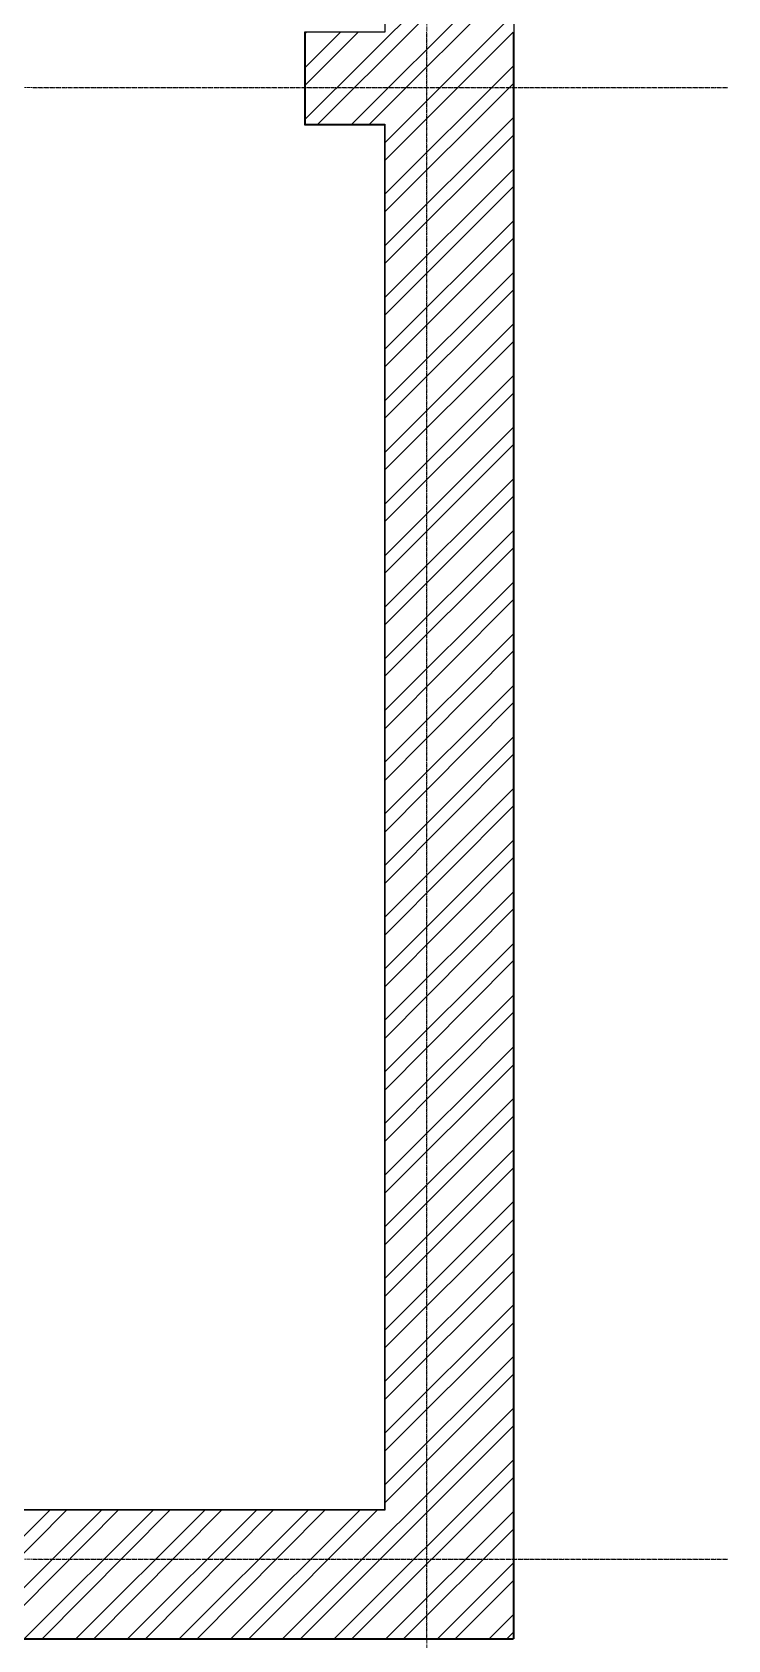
# Model space of a CAD drawing. Header units: millimetres. Extents: x -10178924 to 11692288, y -947381 to 58396.
# Drawn here: x 781645 to 784667, y -829091 to -822099 of the extents above; entities that cross this region are included whole.
import ezdxf

# ---------------------------------------------------------------- set-up
doc = ezdxf.new("R2010")
doc.units = ezdxf.units.MM
doc.linetypes.add('осевая', pattern=[50.8, 31.75, -6.35, 6.35, -6.35])
doc.layers.add('PDF _Размеры осевые', color=7, linetype='Continuous', true_color=0x5d6970)
doc.layers.add('PDF _штриховка', color=7, linetype='Continuous', true_color=0x95834a)
for name, color, linetype in [('PDF _Стены внутр.1', 7, 'Continuous'), ('PDF _Стены.1', 7, 'Continuous'), ('Стены внутр.1', 7, 'Continuous')]:
    doc.layers.add(name, color=color, linetype=linetype)
for name, color, linetype, lineweight in [('Размеры осевые', 153, 'Continuous', 9), ('Стены.1', 7, 'Continuous', 25), ('ШТРИХОВКА', 252, 'Continuous', 15)]:
    doc.layers.add(name, color=color, linetype=linetype, lineweight=lineweight)

# ---------------------------------------------------------------- blocks, each defined once
blk = doc.blocks.new('A$C5282721b')
at = {"layer": 'ШТРИХОВКА', "ltscale": 100, "true_color": 0x000000, "transparency": 33554687}
h = blk.add_hatch(dxfattribs=at)
h.set_pattern_fill('ANSI31', color=18, scale=50)
h.set_pattern_definition([(45, (-79853.19, 25128.16), (-112.2532, 112.2532), [])])
h.paths.add_polyline_path([(5440.998, -31868.119), (-7386.275, -31868.119), (-7386.275, -48296.478), (61378.75, -48296.478), (61378.75, -31842.839), (41035.118, -31842.839), (41035.118, -31656.036), (40796.248, -31656.036), (40796.248, -31842.839), (40629.962, -31842.839), (40629.962, -31942.839), (40605.14, -34348.621), (40629.93, -32405.355), (39128.581, -32429.908), (40629.962, -32402.839), (40629.675, -32155.326), (39132.149, -32179.816), (39135.64, -31968.17), (38886.085, -31968.17), (38879.867, -32433.975), (40623.548, -32405.459), (40553.111, -38427.181), (40243.01, -38425.516), (40241.748, -38827.97), (43340.219, -38835.027), (43340.219, -38442.147), (40953.116, -38429.329), (41029.994, -32402.839), (54378.974, -32402.839), (54378.974, -35923.465), (54778.974, -35923.465), (54778.974, -32402.839), (60818.75, -32402.839), (60818.75, -41309.464), (60472.291, -41309.464), (60472.291, -41709.464), (60818.75, -41709.464), (60818.75, -47736.478), (44025.201, -47736.478), (44013.125, -46167.929), (43613.137, -46171.008), (43625.189, -47736.478), (27189.462, -47736.478), (27189.462, -44565.139), (26789.462, -44565.139), (26789.462, -47736.478), (10401.743, -47736.478), (10394.408, -46134.647), (9994.404, -46134.678), (10001.739, -47736.478), (-6826.275, -47736.478), (-6826.275, -41729.869), (-6530.734, -41731.097), (-6529.072, -41331.1), (-6826.275, -41329.865), (-6826.275, -32428.119), (-762.705, -32428.119), (-770.891, -36004.088), (-370.903, -36005.35), (-362.703, -32428.119), (5640.998, -32428.119), (5640.998, -31868.119)])
h.paths.add_polyline_path([(3584.804, -41373.023), (3584.804, -41773.13), (9973.974, -41799.679), (9987.536, -44634.678), (10387.54, -44634.678), (10372.735, -41401.332)], flags=17)
h.paths.add_polyline_path([(2513.142, -41768.578), (2514.803, -41368.779), (-383.184, -41356.638), (-371.114, -37407.013), (-774.123, -37406.088), (-783.181, -41354.976), (-5508.242, -41335.314), (-5509.901, -41734.604)], flags=17)
at = {"layer": 'Размеры осевые', "color": 251, "linetype": 'осевая', "ltscale": 0.5, "transparency": 33554687}
for p, q in [((61000, -52200), (61000, -25800)), ((-9750, -41550), (62308.109, -41550)), ((-9750, -47950), (62308.109, -47950))]:
    blk.add_line(p, q, dxfattribs=at)
at = {"layer": 'Стены внутр.1', "color": 18, "linetype": 'Continuous', "true_color": 0x000000, "transparency": 33554687}
blk.add_line((60472.291, -41309.464), (60472.291, -41709.464), dxfattribs=at)
at = {"layer": 'Стены внутр.1', "color": 18, "linetype": 'Continuous', "true_color": 0x000000, "transparency": 33554687, "flags": 128}
for points in [[(60818.75, -41309.464), (60472.291, -41309.464)], [(60472.291, -41709.464), (60818.75, -41709.464)]]:
    blk.add_lwpolyline(points, dxfattribs=at)
at = {"layer": 'Стены.1', "color": 18, "linetype": 'Continuous', "true_color": 0x000000, "transparency": 33554687, "flags": 128}
for points in [[(61378.75, -31842.839), (61378.75, -41309.464)], [(60818.75, -32402.839), (60818.75, -41309.464)], [(61378.75, -41309.464), (61378.75, -48296.478)], [(60818.75, -41709.464), (60818.75, -47736.478)], [(60818.75, -47736.478), (44025.201, -47736.478)], [(61378.75, -48296.478), (44025.201, -48296.478)]]:
    blk.add_lwpolyline(points, dxfattribs=at)

msp = doc.modelspace()

# ---------------------------------------------------------------- linework, layer by layer
at = {"layer": 'PDF _Размеры осевые', "lineweight": 9}
for points in [[(783357.1, -822103.8), (783357.1, -822099.6)], [(783357.1, -822120.8), (783357.1, -822108.1)], [(783357.1, -822129.2), (783357.1, -822125)], [(783357.1, -822146.2), (783357.1, -822133.5)], [(783357.1, -822154.6), (783357.1, -822150.4)], [(783357.1, -822171.6), (783357.1, -822158.9)], [(783357.1, -822180), (783357.1, -822175.8)], [(783357.1, -822197), (783357.1, -822184.3)], [(783357.1, -822205.4), (783357.1, -822201.2)], [(783357.1, -822222.4), (783357.1, -822209.7)], [(783357.1, -822230.8), (783357.1, -822226.6)], [(783357.1, -822247.8), (783357.1, -822235.1)], [(783357.1, -822256.2), (783357.1, -822252)], [(783357.1, -822273.2), (783357.1, -822260.5)], [(783357.1, -822281.6), (783357.1, -822277.4)], [(781646.8, -822340.9), (781663.7, -822340.9), (781668, -822340.9)], [(781672.2, -822340.9), (781689.1, -822340.9), (781693.4, -822340.9)], [(781697.6, -822340.9), (781714.5, -822340.9), (781718.8, -822340.9)], [(781723, -822340.9), (781739.9, -822340.9), (781744.2, -822340.9)], [(781748.4, -822340.9), (781765.3, -822340.9), (781769.6, -822340.9)], [(781773.8, -822340.9), (781790.7, -822340.9), (781795, -822340.9)], [(781799.2, -822340.9), (781816.1, -822340.9), (781820.4, -822340.9)], [(781824.6, -822340.9), (781841.5, -822340.9), (781845.8, -822340.9)], [(781850, -822340.9), (781866.9, -822340.9), (781871.2, -822340.9)], [(781875.4, -822340.9), (781892.3, -822340.9), (781896.6, -822340.9)], [(781900.8, -822340.9), (781917.7, -822340.9), (781922, -822340.9)], [(781926.2, -822340.9), (781943.1, -822340.9), (781947.4, -822340.9)], [(781951.6, -822340.9), (781968.5, -822340.9), (781972.8, -822340.9)], [(781977, -822340.9), (781993.9, -822340.9), (781998.2, -822340.9)], [(782002.4, -822340.9), (782019.3, -822340.9), (782023.6, -822340.9)], [(782027.8, -822340.9), (782044.7, -822340.9), (782049, -822340.9)], [(782053.2, -822340.9), (782070.1, -822340.9), (782074.4, -822340.9)], [(782078.6, -822340.9), (782095.5, -822340.9), (782099.8, -822340.9)], [(782104, -822340.9), (782120.9, -822340.9), (782125.2, -822340.9)], [(782129.4, -822340.9), (782146.3, -822340.9), (782150.6, -822340.9)], [(782154.8, -822340.9), (782171.7, -822340.9), (782176, -822340.9)], [(782180.2, -822340.9), (782197.1, -822340.9), (782201.4, -822340.9)], [(782205.6, -822340.9), (782222.5, -822340.9), (782226.8, -822340.9)], [(782231, -822340.9), (782247.9, -822340.9), (782252.2, -822340.9)], [(782256.4, -822340.9), (782273.3, -822340.9), (782277.6, -822340.9)], [(782281.8, -822340.9), (782298.7, -822340.9), (782303, -822340.9)], [(782307.2, -822340.9), (782324.1, -822340.9), (782328.4, -822340.9)], [(782332.6, -822340.9), (782349.5, -822340.9), (782353.8, -822340.9)], [(782358, -822340.9), (782374.9, -822340.9), (782379.2, -822340.9)], [(782383.4, -822340.9), (782400.3, -822340.9), (782404.6, -822340.9)], [(782408.8, -822340.9), (782425.7, -822340.9), (782430, -822340.9)], [(782434.2, -822340.9), (782451.1, -822340.9), (782455.4, -822340.9)], [(782459.6, -822340.9), (782476.5, -822340.9), (782480.8, -822340.9)], [(782485, -822340.9), (782501.9, -822340.9), (782506.2, -822340.9)], [(782510.4, -822340.9), (782527.3, -822340.9), (782531.6, -822340.9)], [(782535.8, -822340.9), (782552.7, -822340.9), (782557, -822340.9)], [(782561.2, -822340.9), (782578.1, -822340.9), (782582.4, -822340.9)], [(782586.6, -822340.9), (782603.5, -822340.9), (782607.8, -822340.9)], [(782612, -822340.9), (782628.9, -822340.9), (782633.2, -822340.9)], [(782637.4, -822340.9), (782654.3, -822340.9), (782658.6, -822340.9)], [(782662.8, -822340.9), (782679.7, -822340.9), (782684, -822340.9)], [(782688.2, -822340.9), (782705.1, -822340.9), (782709.4, -822340.9)], [(782713.6, -822340.9), (782730.5, -822340.9), (782734.8, -822340.9)], [(782739, -822340.9), (782755.9, -822340.9), (782760.2, -822340.9)], [(782764.4, -822340.9), (782781.3, -822340.9), (782785.6, -822340.9)], [(782789.8, -822340.9), (782806.7, -822340.9), (782811, -822340.9)], [(782815.2, -822340.9), (782832.1, -822340.9), (782836.4, -822340.9)], [(782840.6, -822340.9), (782857.5, -822340.9), (782861.8, -822340.9)], [(782866, -822340.9), (782882.9, -822340.9), (782887.2, -822340.9)], [(782891.4, -822340.9), (782908.3, -822340.9), (782912.6, -822340.9)], [(782916.8, -822340.9), (782933.7, -822340.9), (782938, -822340.9)], [(782942.2, -822340.9), (782959.1, -822340.9), (782963.4, -822340.9)], [(782967.6, -822340.9), (782984.5, -822340.9), (782988.8, -822340.9)], [(782993, -822340.9), (783009.9, -822340.9), (783014.2, -822340.9)], [(783018.4, -822340.9), (783035.3, -822340.9), (783039.6, -822340.9)], [(783043.8, -822340.9), (783060.7, -822340.9), (783065, -822340.9)], [(783069.2, -822340.9), (783086.1, -822340.9), (783090.4, -822340.9)], [(783094.6, -822340.9), (783111.5, -822340.9), (783115.8, -822340.9)], [(783120, -822340.9), (783136.9, -822340.9), (783141.2, -822340.9)], [(783145.4, -822340.9), (783162.3, -822340.9), (783166.6, -822340.9)], [(783170.8, -822340.9), (783187.7, -822340.9), (783192, -822340.9)], [(783196.2, -822340.9), (783213.1, -822340.9), (783217.4, -822340.9)], [(783221.6, -822340.9), (783238.5, -822340.9), (783242.8, -822340.9)], [(783247, -822340.9), (783264, -822340.9), (783268.2, -822340.9)], [(783272.4, -822340.9), (783289.4, -822340.9), (783293.6, -822340.9)], [(783297.8, -822340.9), (783314.7, -822340.9), (783319, -822340.9)], [(783323.2, -822340.9), (783340.2, -822340.9), (783344.4, -822340.9)], [(783348.6, -822340.9), (783365.6, -822340.9), (783369.8, -822340.9)], [(783357.1, -822298.6), (783357.1, -822285.9)], [(783357.1, -822307), (783357.1, -822302.8)], [(783357.1, -822324), (783357.1, -822311.3)], [(783357.1, -822332.4), (783357.1, -822328.2)], [(783357.1, -822349.4), (783357.1, -822336.7)], [(783374, -822340.9), (783391, -822340.9), (783395.2, -822340.9)], [(783399.4, -822340.9), (783416.4, -822340.9), (783420.6, -822340.9)], [(783424.8, -822340.9), (783441.8, -822340.9), (783446, -822340.9)], [(783450.2, -822340.9), (783467.2, -822340.9), (783471.4, -822340.9)], [(783475.6, -822340.9), (783492.6, -822340.9), (783496.8, -822340.9)], [(783501, -822340.9), (783518, -822340.9), (783522.2, -822340.9)], [(783526.4, -822340.9), (783543.4, -822340.9), (783547.6, -822340.9)], [(783551.8, -822340.9), (783568.8, -822340.9), (783573, -822340.9)], [(783577.2, -822340.9), (783594.2, -822340.9), (783598.4, -822340.9)], [(783602.6, -822340.9), (783619.6, -822340.9), (783623.8, -822340.9)], [(783628, -822340.9), (783645, -822340.9), (783649.2, -822340.9)], [(783653.4, -822340.9), (783670.4, -822340.9), (783674.6, -822340.9)], [(783678.8, -822340.9), (783695.8, -822340.9), (783700, -822340.9)], [(783704.2, -822340.9), (783721.2, -822340.9), (783725.4, -822340.9)], [(783729.6, -822340.9), (783746.6, -822340.9), (783750.8, -822340.9)], [(783755, -822340.9), (783772, -822340.9), (783776.2, -822340.9)], [(783780.4, -822340.9), (783797.4, -822340.9), (783801.6, -822340.9)], [(783805.8, -822340.9), (783822.8, -822340.9), (783827, -822340.9)], [(783831.2, -822340.9), (783848.2, -822340.9), (783852.4, -822340.9)], [(783856.6, -822340.9), (783873.6, -822340.9), (783877.8, -822340.9)], [(783882, -822340.9), (783899, -822340.9), (783903.2, -822340.9)], [(783907.4, -822340.9), (783924.4, -822340.9), (783928.6, -822340.9)], [(783932.8, -822340.9), (783949.8, -822340.9), (783954, -822340.9)], [(783958.2, -822340.9), (783975.2, -822340.9), (783979.4, -822340.9)], [(783983.6, -822340.9), (784000.6, -822340.9), (784004.8, -822340.9)], [(784009, -822340.9), (784026, -822340.9), (784030.2, -822340.9)], [(784034.4, -822340.9), (784051.4, -822340.9), (784055.6, -822340.9)], [(784059.8, -822340.9), (784076.8, -822340.9), (784081, -822340.9)], [(784085.2, -822340.9), (784102.2, -822340.9), (784106.4, -822340.9)], [(784110.6, -822340.9), (784127.6, -822340.9), (784131.8, -822340.9)], [(784136, -822340.9), (784153, -822340.9), (784157.2, -822340.9)], [(784161.4, -822340.9), (784178.4, -822340.9), (784182.6, -822340.9)], [(784186.8, -822340.9), (784203.8, -822340.9), (784208, -822340.9)], [(784212.2, -822340.9), (784229.2, -822340.9), (784233.4, -822340.9)], [(784237.6, -822340.9), (784254.6, -822340.9), (784258.8, -822340.9)], [(784263, -822340.9), (784280, -822340.9), (784284.2, -822340.9)], [(784288.4, -822340.9), (784305.4, -822340.9), (784309.6, -822340.9)], [(784313.8, -822340.9), (784330.8, -822340.9), (784335, -822340.9)], [(784339.2, -822340.9), (784356.2, -822340.9), (784360.4, -822340.9)], [(784364.6, -822340.9), (784381.6, -822340.9), (784385.8, -822340.9)], [(784390, -822340.9), (784407, -822340.9), (784411.2, -822340.9)], [(784415.4, -822340.9), (784432.4, -822340.9), (784436.6, -822340.9)], [(784440.8, -822340.9), (784457.8, -822340.9), (784462, -822340.9)], [(784466.2, -822340.9), (784483.2, -822340.9), (784487.4, -822340.9)], [(784491.6, -822340.9), (784508.6, -822340.9), (784512.8, -822340.9)], [(784517, -822340.9), (784534, -822340.9), (784538.2, -822340.9)], [(784542.4, -822340.9), (784559.4, -822340.9), (784563.6, -822340.9)], [(784567.8, -822340.9), (784584.8, -822340.9), (784589, -822340.9)], [(784593.2, -822340.9), (784610.2, -822340.9), (784614.4, -822340.9)], [(784618.6, -822340.9), (784635.6, -822340.9), (784639.8, -822340.9)], [(784644, -822340.9), (784665.2, -822340.9)], [(783357.1, -822357.8), (783357.1, -822353.6)], [(783357.1, -822374.8), (783357.1, -822362.1)], [(783357.1, -822383.2), (783357.1, -822379)], [(783357.1, -822400.2), (783357.1, -822387.5)], [(783357.1, -822408.6), (783357.1, -822404.4)], [(783357.1, -822425.6), (783357.1, -822412.9)], [(783357.1, -822434), (783357.1, -822429.8)], [(783357.1, -822451), (783357.1, -822438.3)], [(783357.1, -822459.4), (783357.1, -822455.2)], [(783357.1, -822476.4), (783357.1, -822463.7)], [(783357.1, -822484.8), (783357.1, -822480.6)], [(783357.1, -822501.8), (783357.1, -822489.1)], [(783357.1, -822510.2), (783357.1, -822506)], [(783357.1, -822527.2), (783357.1, -822514.5)], [(783357.1, -822535.6), (783357.1, -822531.4)], [(783357.1, -822552.6), (783357.1, -822539.9)], [(783357.1, -822561), (783357.1, -822556.8)], [(783357.1, -822578), (783357.1, -822565.3)], [(783357.1, -822586.4), (783357.1, -822582.2)], [(783357.1, -822603.4), (783357.1, -822590.7)], [(783357.1, -822611.8), (783357.1, -822607.6)], [(783357.1, -822628.8), (783357.1, -822616.1)], [(783357.1, -822637.2), (783357.1, -822633)], [(783357.1, -822654.2), (783357.1, -822641.5)], [(783357.1, -822662.6), (783357.1, -822658.4)], [(783357.1, -822679.6), (783357.1, -822666.9)], [(783357.1, -822688), (783357.1, -822683.8)], [(783357.1, -822705), (783357.1, -822692.3)], [(783357.1, -822713.4), (783357.1, -822709.2)], [(783357.1, -822730.4), (783357.1, -822717.7)], [(783357.1, -822738.8), (783357.1, -822734.6)], [(783357.1, -822755.8), (783357.1, -822743.1)], [(783357.1, -822764.2), (783357.1, -822760)], [(783357.1, -822781.2), (783357.1, -822768.5)], [(783357.1, -822789.6), (783357.1, -822785.4)], [(783357.1, -822806.6), (783357.1, -822793.9)], [(783357.1, -822815), (783357.1, -822810.8)], [(783357.1, -822832), (783357.1, -822819.3)], [(783357.1, -822840.4), (783357.1, -822836.2)], [(783357.1, -822857.4), (783357.1, -822844.7)], [(783357.1, -822865.8), (783357.1, -822861.6)], [(783357.1, -822882.8), (783357.1, -822870.1)], [(783357.1, -822891.2), (783357.1, -822887)], [(783357.1, -822908.2), (783357.1, -822895.5)], [(783357.1, -822916.6), (783357.1, -822912.4)], [(783357.1, -822933.6), (783357.1, -822920.9)], [(783357.1, -822942), (783357.1, -822937.8)], [(783357.1, -822959), (783357.1, -822946.3)], [(783357.1, -822967.4), (783357.1, -822963.2)], [(783357.1, -822984.4), (783357.1, -822971.7)], [(783357.1, -822992.8), (783357.1, -822988.6)], [(783357.1, -823009.8), (783357.1, -822997.1)], [(783357.1, -823018.2), (783357.1, -823014)], [(783357.1, -823035.2), (783357.1, -823022.5)], [(783357.1, -823043.6), (783357.1, -823039.4)], [(783357.1, -823060.6), (783357.1, -823047.9)], [(783357.1, -823069), (783357.1, -823064.8)], [(783357.1, -823086), (783357.1, -823073.3)], [(783357.1, -823094.4), (783357.1, -823090.2)], [(783357.1, -823111.4), (783357.1, -823098.7)], [(783357.1, -823119.8), (783357.1, -823115.6)], [(783357.1, -823136.8), (783357.1, -823124.1)], [(783357.1, -823145.2), (783357.1, -823141)], [(783357.1, -823162.2), (783357.1, -823149.5)], [(783357.1, -823170.6), (783357.1, -823166.4)], [(783357.1, -823187.6), (783357.1, -823174.9)], [(783357.1, -823196), (783357.1, -823191.8)], [(783357.1, -823213), (783357.1, -823200.3)], [(783357.1, -823221.4), (783357.1, -823217.2)], [(783357.1, -823238.4), (783357.1, -823225.7)], [(783357.1, -823246.8), (783357.1, -823242.6)], [(783357.1, -823263.8), (783357.1, -823251.1)], [(783357.1, -823272.2), (783357.1, -823268)], [(783357.1, -823289.2), (783357.1, -823276.5)], [(783357.1, -823297.6), (783357.1, -823293.4)], [(783357.1, -823314.6), (783357.1, -823301.9)], [(783357.1, -823323), (783357.1, -823318.8)], [(783357.1, -823340), (783357.1, -823327.3)], [(783357.1, -823348.4), (783357.1, -823344.2)], [(783357.1, -823365.4), (783357.1, -823352.7)], [(783357.1, -823373.8), (783357.1, -823369.6)], [(783357.1, -823390.8), (783357.1, -823378.1)], [(783357.1, -823399.2), (783357.1, -823395)], [(783357.1, -823416.2), (783357.1, -823403.5)], [(783357.1, -823424.6), (783357.1, -823420.4)], [(783357.1, -823441.6), (783357.1, -823428.9)], [(783357.1, -823450), (783357.1, -823445.8)], [(783357.1, -823467), (783357.1, -823454.3)], [(783357.1, -823475.4), (783357.1, -823471.2)], [(783357.1, -823492.4), (783357.1, -823479.7)], [(783357.1, -823500.8), (783357.1, -823496.6)], [(783357.1, -823517.8), (783357.1, -823505.1)], [(783357.1, -823526.2), (783357.1, -823522)], [(783357.1, -823543.2), (783357.1, -823530.5)], [(783357.1, -823551.6), (783357.1, -823547.4)], [(783357.1, -823568.6), (783357.1, -823555.9)], [(783357.1, -823577.1), (783357.1, -823572.8)], [(783357.1, -823594), (783357.1, -823581.3)], [(783357.1, -823602.4), (783357.1, -823598.2)], [(783357.1, -823619.4), (783357.1, -823606.7)], [(783357.1, -823627.9), (783357.1, -823623.6)], [(783357.1, -823644.8), (783357.1, -823632.1)], [(783357.1, -823653.2), (783357.1, -823649)], [(783357.1, -823670.2), (783357.1, -823657.5)], [(783357.1, -823678.7), (783357.1, -823674.4)], [(783357.1, -823695.6), (783357.1, -823682.9)], [(783357.1, -823704.1), (783357.1, -823699.8)], [(783357.1, -823721), (783357.1, -823708.3)], [(783357.1, -823729.5), (783357.1, -823725.2)], [(783357.1, -823746.4), (783357.1, -823733.7)], [(783357.1, -823754.9), (783357.1, -823750.6)], [(783357.1, -823771.8), (783357.1, -823759.1)], [(783357.1, -823780.2), (783357.1, -823776)], [(783357.1, -823797.2), (783357.1, -823784.5)], [(783357.1, -823805.7), (783357.1, -823801.4)], [(783357.1, -823822.6), (783357.1, -823809.9)], [(783357.1, -823831.1), (783357.1, -823826.8)], [(783357.1, -823848), (783357.1, -823835.3)], [(783357.1, -823856.5), (783357.1, -823852.2)], [(783357.1, -823873.4), (783357.1, -823860.7)], [(783357.1, -823881.9), (783357.1, -823877.6)], [(783357.1, -823898.8), (783357.1, -823886.1)], [(783357.1, -823907.3), (783357.1, -823903)], [(783357.1, -823924.2), (783357.1, -823911.5)], [(783357.1, -823932.7), (783357.1, -823928.4)], [(783357.1, -823949.6), (783357.1, -823936.9)], [(783357.1, -823958.1), (783357.1, -823953.8)], [(783357.1, -823975), (783357.1, -823962.3)], [(783357.1, -823983.5), (783357.1, -823979.2)], [(783357.1, -824000.4), (783357.1, -823987.7)], [(783357.1, -824008.9), (783357.1, -824004.6)], [(783357.1, -824025.8), (783357.1, -824013.1)], [(783357.1, -824034.3), (783357.1, -824030)], [(783357.1, -824051.2), (783357.1, -824038.5)], [(783357.1, -824059.7), (783357.1, -824055.4)], [(783357.1, -824076.6), (783357.1, -824063.9)], [(783357.1, -824085.1), (783357.1, -824080.8)], [(783357.1, -824102), (783357.1, -824089.3)], [(783357.1, -824110.5), (783357.1, -824106.2)], [(783357.1, -824127.4), (783357.1, -824114.7)], [(783357.1, -824135.9), (783357.1, -824131.6)], [(783357.1, -824152.8), (783357.1, -824140.1)], [(783357.1, -824161.3), (783357.1, -824157)], [(783357.1, -824178.2), (783357.1, -824165.5)], [(783357.1, -824186.7), (783357.1, -824182.4)], [(783357.1, -824203.6), (783357.1, -824190.9)], [(783357.1, -824212.1), (783357.1, -824207.8)], [(783357.1, -824229), (783357.1, -824216.3)], [(783357.1, -824237.5), (783357.1, -824233.2)], [(783357.1, -824254.4), (783357.1, -824241.7)], [(783357.1, -824262.9), (783357.1, -824258.6)], [(783357.1, -824279.8), (783357.1, -824267.1)], [(783357.1, -824288.3), (783357.1, -824284)], [(783357.1, -824305.2), (783357.1, -824292.5)], [(783357.1, -824313.7), (783357.1, -824309.4)], [(783357.1, -824330.6), (783357.1, -824317.9)], [(783357.1, -824339.1), (783357.1, -824334.8)], [(783357.1, -824356), (783357.1, -824343.3)], [(783357.1, -824364.5), (783357.1, -824360.2)], [(783357.1, -824381.4), (783357.1, -824368.7)], [(783357.1, -824389.9), (783357.1, -824385.6)], [(783357.1, -824406.8), (783357.1, -824394.1)], [(783357.1, -824415.3), (783357.1, -824411)], [(783357.1, -824432.2), (783357.1, -824419.5)], [(783357.1, -824440.7), (783357.1, -824436.4)], [(783357.1, -824457.6), (783357.1, -824444.9)], [(783357.1, -824466.1), (783357.1, -824461.8)], [(783357.1, -824483), (783357.1, -824470.3)], [(783357.1, -824491.5), (783357.1, -824487.2)], [(783357.1, -824508.4), (783357.1, -824495.7)], [(783357.1, -824516.9), (783357.1, -824512.6)], [(783357.1, -824533.8), (783357.1, -824521.1)], [(783357.1, -824542.3), (783357.1, -824538)], [(783357.1, -824559.2), (783357.1, -824546.5)], [(783357.1, -824567.7), (783357.1, -824563.4)], [(783357.1, -824584.6), (783357.1, -824571.9)], [(783357.1, -824593.1), (783357.1, -824588.8)], [(783357.1, -824610), (783357.1, -824597.3)], [(783357.1, -824618.5), (783357.1, -824614.2)], [(783357.1, -824635.4), (783357.1, -824622.7)], [(783357.1, -824643.9), (783357.1, -824639.6)], [(783357.1, -824660.8), (783357.1, -824648.1)], [(783357.1, -824669.3), (783357.1, -824665)], [(783357.1, -824686.2), (783357.1, -824673.5)], [(783357.1, -824694.7), (783357.1, -824690.4)], [(783357.1, -824711.6), (783357.1, -824698.9)], [(783357.1, -824720.1), (783357.1, -824715.8)], [(783357.1, -824737), (783357.1, -824724.3)], [(783357.1, -824745.5), (783357.1, -824741.2)], [(783357.1, -824762.4), (783357.1, -824749.7)], [(783357.1, -824770.9), (783357.1, -824766.6)], [(783357.1, -824787.8), (783357.1, -824775.1)], [(783357.1, -824796.3), (783357.1, -824792)], [(783357.1, -824813.2), (783357.1, -824800.5)], [(783357.1, -824821.7), (783357.1, -824817.4)], [(783357.1, -824838.6), (783357.1, -824825.9)], [(783357.1, -824847.1), (783357.1, -824842.8)], [(783357.1, -824864), (783357.1, -824851.3)], [(783357.1, -824872.5), (783357.1, -824868.2)], [(783357.1, -824889.4), (783357.1, -824876.7)], [(783357.1, -824897.9), (783357.1, -824893.6)], [(783357.1, -824914.8), (783357.1, -824902.1)], [(783357.1, -824923.3), (783357.1, -824919)], [(783357.1, -824940.2), (783357.1, -824927.5)], [(783357.1, -824948.7), (783357.1, -824944.4)], [(783357.1, -824965.6), (783357.1, -824952.9)], [(783357.1, -824974.1), (783357.1, -824969.8)], [(783357.1, -824991), (783357.1, -824978.3)], [(783357.1, -824999.5), (783357.1, -824995.2)], [(783357.1, -825016.4), (783357.1, -825003.7)], [(783357.1, -825024.9), (783357.1, -825020.6)], [(783357.1, -825041.8), (783357.1, -825029.1)], [(783357.1, -825050.3), (783357.1, -825046)], [(783357.1, -825067.2), (783357.1, -825054.5)], [(783357.1, -825075.7), (783357.1, -825071.4)], [(783357.1, -825092.6), (783357.1, -825079.9)], [(783357.1, -825101.1), (783357.1, -825096.8)], [(783357.1, -825118), (783357.1, -825105.3)], [(783357.1, -825126.5), (783357.1, -825122.2)], [(783357.1, -825143.4), (783357.1, -825130.7)], [(783357.1, -825151.9), (783357.1, -825147.6)], [(783357.1, -825168.8), (783357.1, -825156.1)], [(783357.1, -825177.3), (783357.1, -825173)], [(783357.1, -825194.2), (783357.1, -825181.5)], [(783357.1, -825202.7), (783357.1, -825198.4)], [(783357.1, -825219.6), (783357.1, -825206.9)], [(783357.1, -825228.1), (783357.1, -825223.8)], [(783357.1, -825245), (783357.1, -825232.3)], [(783357.1, -825253.5), (783357.1, -825249.2)], [(783357.1, -825270.4), (783357.1, -825257.7)], [(783357.1, -825278.9), (783357.1, -825274.6)], [(783357.1, -825295.8), (783357.1, -825283.1)], [(783357.1, -825304.3), (783357.1, -825300)], [(783357.1, -825321.2), (783357.1, -825308.5)], [(783357.1, -825329.7), (783357.1, -825325.4)], [(783357.1, -825346.6), (783357.1, -825333.9)], [(783357.1, -825355.1), (783357.1, -825350.8)], [(783357.1, -825372), (783357.1, -825359.3)], [(783357.1, -825380.5), (783357.1, -825376.2)], [(783357.1, -825397.4), (783357.1, -825384.7)], [(783357.1, -825405.9), (783357.1, -825401.6)], [(783357.1, -825422.8), (783357.1, -825410.1)], [(783357.1, -825431.3), (783357.1, -825427)], [(783357.1, -825448.2), (783357.1, -825435.5)], [(783357.1, -825456.7), (783357.1, -825452.4)], [(783357.1, -825473.6), (783357.1, -825460.9)], [(783357.1, -825482.1), (783357.1, -825477.8)], [(783357.1, -825499), (783357.1, -825486.3)], [(783357.1, -825507.5), (783357.1, -825503.2)], [(783357.1, -825524.4), (783357.1, -825511.7)], [(783357.1, -825532.9), (783357.1, -825528.6)], [(783357.1, -825549.8), (783357.1, -825537.1)], [(783357.1, -825558.3), (783357.1, -825554)], [(783357.1, -825575.2), (783357.1, -825562.5)], [(783357.1, -825583.7), (783357.1, -825579.4)], [(783357.1, -825600.6), (783357.1, -825587.9)], [(783357.1, -825609.1), (783357.1, -825604.8)], [(783357.1, -825626), (783357.1, -825613.3)], [(783357.1, -825634.5), (783357.1, -825630.2)], [(783357.1, -825651.4), (783357.1, -825638.7)], [(783357.1, -825659.9), (783357.1, -825655.6)], [(783357.1, -825676.8), (783357.1, -825664.1)], [(783357.1, -825685.3), (783357.1, -825681)], [(783357.1, -825702.2), (783357.1, -825689.5)], [(783357.1, -825710.7), (783357.1, -825706.4)], [(783357.1, -825727.6), (783357.1, -825714.9)], [(783357.1, -825736.1), (783357.1, -825731.8)], [(783357.1, -825753), (783357.1, -825740.3)], [(783357.1, -825761.5), (783357.1, -825757.2)], [(783357.1, -825778.4), (783357.1, -825765.7)], [(783357.1, -825786.9), (783357.1, -825782.6)], [(783357.1, -825803.8), (783357.1, -825791.1)], [(783357.1, -825812.3), (783357.1, -825808)], [(783357.1, -825829.2), (783357.1, -825816.5)], [(783357.1, -825837.7), (783357.1, -825833.4)], [(783357.1, -825854.6), (783357.1, -825841.9)], [(783357.1, -825863.1), (783357.1, -825858.8)], [(783357.1, -825880), (783357.1, -825867.3)], [(783357.1, -825888.5), (783357.1, -825884.2)], [(783357.1, -825905.4), (783357.1, -825892.7)], [(783357.1, -825913.9), (783357.1, -825909.6)], [(783357.1, -825930.8), (783357.1, -825918.1)], [(783357.1, -825939.3), (783357.1, -825935)], [(783357.1, -825956.2), (783357.1, -825943.5)], [(783357.1, -825964.7), (783357.1, -825960.4)], [(783357.1, -825981.6), (783357.1, -825968.9)], [(783357.1, -825990.1), (783357.1, -825985.8)], [(783357.1, -826007), (783357.1, -825994.3)], [(783357.1, -826015.5), (783357.1, -826011.2)], [(783357.1, -826032.4), (783357.1, -826019.7)], [(783357.1, -826040.9), (783357.1, -826036.6)], [(783357.1, -826057.8), (783357.1, -826045.1)], [(783357.1, -826066.3), (783357.1, -826062)], [(783357.1, -826083.2), (783357.1, -826070.5)], [(783357.1, -826091.7), (783357.1, -826087.4)], [(783357.1, -826108.6), (783357.1, -826095.9)], [(783357.1, -826117.1), (783357.1, -826112.8)], [(783357.1, -826134), (783357.1, -826121.3)], [(783357.1, -826142.5), (783357.1, -826138.2)], [(783357.1, -826159.4), (783357.1, -826146.7)], [(783357.1, -826167.9), (783357.1, -826163.6)], [(783357.1, -826184.8), (783357.1, -826172.1)], [(783357.1, -826193.3), (783357.1, -826189)], [(783357.1, -826210.2), (783357.1, -826197.5)], [(783357.1, -826218.7), (783357.1, -826214.4)], [(783357.1, -826235.6), (783357.1, -826222.9)], [(783357.1, -826244.1), (783357.1, -826239.8)], [(783357.1, -826261), (783357.1, -826248.3)], [(783357.1, -826269.5), (783357.1, -826265.2)], [(783357.1, -826286.4), (783357.1, -826273.7)], [(783357.1, -826294.9), (783357.1, -826290.6)], [(783357.1, -826311.8), (783357.1, -826299.1)], [(783357.1, -826320.3), (783357.1, -826316)], [(783357.1, -826337.2), (783357.1, -826324.5)], [(783357.1, -826345.7), (783357.1, -826341.4)], [(783357.1, -826362.6), (783357.1, -826349.9)], [(783357.1, -826371.1), (783357.1, -826366.8)], [(783357.1, -826388), (783357.1, -826375.3)], [(783357.1, -826396.5), (783357.1, -826392.2)], [(783357.1, -826413.4), (783357.1, -826400.7)], [(783357.1, -826421.9), (783357.1, -826417.6)], [(783357.1, -826438.8), (783357.1, -826426.1)], [(783357.1, -826447.3), (783357.1, -826443)], [(783357.1, -826464.2), (783357.1, -826451.5)], [(783357.1, -826472.7), (783357.1, -826468.4)], [(783357.1, -826489.6), (783357.1, -826476.9)], [(783357.1, -826498.1), (783357.1, -826493.8)], [(783357.1, -826515), (783357.1, -826502.3)], [(783357.1, -826523.5), (783357.1, -826519.2)], [(783357.1, -826540.4), (783357.1, -826527.7)], [(783357.1, -826548.9), (783357.1, -826544.6)], [(783357.1, -826565.8), (783357.1, -826553.1)], [(783357.1, -826574.3), (783357.1, -826570)], [(783357.1, -826591.2), (783357.1, -826578.5)], [(783357.1, -826599.7), (783357.1, -826595.4)], [(783357.1, -826616.6), (783357.1, -826603.9)], [(783357.1, -826625.1), (783357.1, -826620.8)], [(783357.1, -826642), (783357.1, -826629.3)], [(783357.1, -826650.5), (783357.1, -826646.2)], [(783357.1, -826667.4), (783357.1, -826654.7)], [(783357.1, -826675.9), (783357.1, -826671.6)], [(783357.1, -826692.8), (783357.1, -826680.1)], [(783357.1, -826701.3), (783357.1, -826697)], [(783357.1, -826718.2), (783357.1, -826705.5)], [(783357.1, -826726.7), (783357.1, -826722.4)], [(783357.1, -826743.6), (783357.1, -826730.9)], [(783357.1, -826752.1), (783357.1, -826747.8)], [(783357.1, -826769), (783357.1, -826756.3)], [(783357.1, -826777.5), (783357.1, -826773.2)], [(783357.1, -826794.4), (783357.1, -826781.7)], [(783357.1, -826802.9), (783357.1, -826798.6)], [(783357.1, -826819.8), (783357.1, -826807.1)], [(783357.1, -826828.3), (783357.1, -826824)], [(783357.1, -826845.2), (783357.1, -826832.5)], [(783357.1, -826853.7), (783357.1, -826849.4)], [(783357.1, -826870.6), (783357.1, -826857.9)], [(783357.1, -826879.1), (783357.1, -826874.8)], [(783357.1, -826896), (783357.1, -826883.3)], [(783357.1, -826904.5), (783357.1, -826900.2)], [(783357.1, -826921.4), (783357.1, -826908.7)], [(783357.1, -826929.9), (783357.1, -826925.6)], [(783357.1, -826946.8), (783357.1, -826934.1)], [(783357.1, -826955.3), (783357.1, -826951)], [(783357.1, -826972.2), (783357.1, -826959.5)], [(783357.1, -826980.7), (783357.1, -826976.4)], [(783357.1, -826997.6), (783357.1, -826984.9)], [(783357.1, -827006.1), (783357.1, -827001.8)], [(783357.1, -827023), (783357.1, -827010.3)], [(783357.1, -827031.5), (783357.1, -827027.2)], [(783357.1, -827048.4), (783357.1, -827035.7)], [(783357.1, -827056.9), (783357.1, -827052.6)], [(783357.1, -827073.8), (783357.1, -827061.1)], [(783357.1, -827082.3), (783357.1, -827078)], [(783357.1, -827099.2), (783357.1, -827086.5)], [(783357.1, -827107.7), (783357.1, -827103.4)], [(783357.1, -827124.6), (783357.1, -827111.9)], [(783357.1, -827133.1), (783357.1, -827128.8)], [(783357.1, -827150), (783357.1, -827137.3)], [(783357.1, -827158.5), (783357.1, -827154.2)], [(783357.1, -827175.4), (783357.1, -827162.7)], [(783357.1, -827183.9), (783357.1, -827179.6)], [(783357.1, -827200.8), (783357.1, -827188.1)], [(783357.1, -827209.3), (783357.1, -827205)], [(783357.1, -827226.2), (783357.1, -827213.5)], [(783357.1, -827234.7), (783357.1, -827230.4)], [(783357.1, -827251.6), (783357.1, -827238.9)], [(783357.1, -827260.1), (783357.1, -827255.8)], [(783357.1, -827277), (783357.1, -827264.3)], [(783357.1, -827285.5), (783357.1, -827281.2)], [(783357.1, -827302.4), (783357.1, -827289.7)], [(783357.1, -827310.9), (783357.1, -827306.6)], [(783357.1, -827327.8), (783357.1, -827315.1)], [(783357.1, -827336.3), (783357.1, -827332)], [(783357.1, -827353.2), (783357.1, -827340.5)], [(783357.1, -827361.7), (783357.1, -827357.4)], [(783357.1, -827378.6), (783357.1, -827365.9)], [(783357.1, -827387.1), (783357.1, -827382.8)], [(783357.1, -827404), (783357.1, -827391.3)], [(783357.1, -827412.5), (783357.1, -827408.2)], [(783357.1, -827429.4), (783357.1, -827416.7)], [(783357.1, -827437.9), (783357.1, -827433.6)], [(783357.1, -827454.8), (783357.1, -827442.1)], [(783357.1, -827463.3), (783357.1, -827459)], [(783357.1, -827480.2), (783357.1, -827467.5)], [(783357.1, -827488.7), (783357.1, -827484.4)], [(783357.1, -827505.6), (783357.1, -827492.9)], [(783357.1, -827514.1), (783357.1, -827509.8)], [(783357.1, -827531), (783357.1, -827518.3)], [(783357.1, -827539.5), (783357.1, -827535.2)], [(783357.1, -827556.4), (783357.1, -827543.7)], [(783357.1, -827564.9), (783357.1, -827560.6)], [(783357.1, -827581.8), (783357.1, -827569.1)], [(783357.1, -827590.3), (783357.1, -827586)], [(783357.1, -827607.2), (783357.1, -827594.5)], [(783357.1, -827615.7), (783357.1, -827611.4)], [(783357.1, -827632.6), (783357.1, -827619.9)], [(783357.1, -827641.1), (783357.1, -827636.8)], [(783357.1, -827658), (783357.1, -827645.3)], [(783357.1, -827666.5), (783357.1, -827662.2)], [(783357.1, -827683.4), (783357.1, -827670.7)], [(783357.1, -827691.9), (783357.1, -827687.6)], [(783357.1, -827708.8), (783357.1, -827696.1)], [(783357.1, -827717.3), (783357.1, -827713)], [(783357.1, -827734.2), (783357.1, -827721.5)], [(783357.1, -827742.7), (783357.1, -827738.4)], [(783357.1, -827759.6), (783357.1, -827746.9)], [(783357.1, -827768.1), (783357.1, -827763.8)], [(783357.1, -827785), (783357.1, -827772.3)], [(783357.1, -827793.5), (783357.1, -827789.2)], [(783357.1, -827810.4), (783357.1, -827797.7)], [(783357.1, -827818.9), (783357.1, -827814.6)], [(783357.1, -827835.8), (783357.1, -827823.1)], [(783357.1, -827844.3), (783357.1, -827840)], [(783357.1, -827861.2), (783357.1, -827848.5)], [(783357.1, -827869.7), (783357.1, -827865.4)], [(783357.1, -827886.6), (783357.1, -827873.9)], [(783357.1, -827895.1), (783357.1, -827890.8)], [(783357.1, -827912), (783357.1, -827899.3)], [(783357.1, -827920.5), (783357.1, -827916.2)], [(783357.1, -827937.4), (783357.1, -827924.7)], [(783357.1, -827945.9), (783357.1, -827941.6)], [(783357.1, -827962.8), (783357.1, -827950.1)], [(783357.1, -827971.3), (783357.1, -827967)], [(783357.1, -827988.2), (783357.1, -827975.5)], [(783357.1, -827996.7), (783357.1, -827992.4)], [(783357.1, -828013.6), (783357.1, -828000.9)], [(783357.1, -828022.1), (783357.1, -828017.8)], [(783357.1, -828039), (783357.1, -828026.3)], [(783357.1, -828047.5), (783357.1, -828043.2)], [(783357.1, -828064.4), (783357.1, -828051.7)], [(783357.1, -828072.9), (783357.1, -828068.6)], [(783357.1, -828089.8), (783357.1, -828077.1)], [(783357.1, -828098.3), (783357.1, -828094)], [(783357.1, -828115.2), (783357.1, -828102.5)], [(783357.1, -828123.7), (783357.1, -828119.4)], [(783357.1, -828140.6), (783357.1, -828127.9)], [(783357.1, -828149.1), (783357.1, -828144.8)], [(783357.1, -828166), (783357.1, -828153.3)], [(783357.1, -828174.5), (783357.1, -828170.2)], [(783357.1, -828191.4), (783357.1, -828178.7)], [(783357.1, -828199.9), (783357.1, -828195.6)], [(783357.1, -828216.8), (783357.1, -828204.1)], [(783357.1, -828225.3), (783357.1, -828221)], [(783357.1, -828242.2), (783357.1, -828229.5)], [(783357.1, -828250.7), (783357.1, -828246.4)], [(783357.1, -828267.6), (783357.1, -828254.9)], [(783357.1, -828276.1), (783357.1, -828271.9)], [(783357.1, -828293), (783357.1, -828280.3)], [(783357.1, -828301.5), (783357.1, -828297.3)], [(783357.1, -828318.4), (783357.1, -828305.7)], [(783357.1, -828326.9), (783357.1, -828322.7)], [(783357.1, -828343.8), (783357.1, -828331.1)], [(783357.1, -828352.3), (783357.1, -828348.1)], [(783357.1, -828369.2), (783357.1, -828356.5)], [(783357.1, -828377.7), (783357.1, -828373.5)], [(783357.1, -828394.6), (783357.1, -828381.9)], [(783357.1, -828403.1), (783357.1, -828398.9)], [(783357.1, -828420), (783357.1, -828407.3)], [(783357.1, -828428.5), (783357.1, -828424.3)], [(783357.1, -828445.4), (783357.1, -828432.7)], [(783357.1, -828453.9), (783357.1, -828449.7)], [(783357.1, -828470.8), (783357.1, -828458.1)], [(783357.1, -828479.3), (783357.1, -828475.1)], [(783357.1, -828496.2), (783357.1, -828483.5)], [(783357.1, -828504.7), (783357.1, -828500.5)], [(783357.1, -828521.6), (783357.1, -828508.9)], [(783357.1, -828530.1), (783357.1, -828525.9)], [(783357.1, -828547), (783357.1, -828534.3)], [(783357.1, -828555.5), (783357.1, -828551.3)], [(783357.1, -828572.4), (783357.1, -828559.7)], [(783357.1, -828580.9), (783357.1, -828576.7)], [(783357.1, -828597.8), (783357.1, -828585.1)], [(783357.1, -828606.3), (783357.1, -828602.1)], [(783357.1, -828623.2), (783357.1, -828610.5)], [(783357.1, -828631.7), (783357.1, -828627.5)], [(783357.1, -828648.6), (783357.1, -828635.9)], [(783357.1, -828657.1), (783357.1, -828652.9)], [(783357.1, -828674), (783357.1, -828661.3)], [(783357.1, -828682.5), (783357.1, -828678.3)], [(783357.1, -828699.4), (783357.1, -828686.7)], [(783357.1, -828707.9), (783357.1, -828703.7)], [(783357.1, -828724.8), (783357.1, -828712.1)], [(781646.8, -828741.8), (781663.7, -828741.8), (781668, -828741.8)], [(781672.2, -828741.8), (781689.1, -828741.8), (781693.4, -828741.8)], [(781697.6, -828741.8), (781714.5, -828741.8), (781718.8, -828741.8)], [(781723, -828741.8), (781739.9, -828741.8), (781744.2, -828741.8)], [(781748.4, -828741.8), (781765.3, -828741.8), (781769.6, -828741.8)], [(781773.8, -828741.8), (781790.7, -828741.8), (781795, -828741.8)], [(781799.2, -828741.8), (781816.1, -828741.8), (781820.4, -828741.8)], [(781824.6, -828741.8), (781841.5, -828741.8), (781845.8, -828741.8)], [(781850, -828741.8), (781866.9, -828741.8), (781871.2, -828741.8)], [(781875.4, -828741.8), (781892.3, -828741.8), (781896.6, -828741.8)], [(781900.8, -828741.8), (781917.7, -828741.8), (781922, -828741.8)], [(781926.2, -828741.8), (781943.1, -828741.8), (781947.4, -828741.8)], [(781951.6, -828741.8), (781968.5, -828741.8), (781972.8, -828741.8)], [(781977, -828741.8), (781993.9, -828741.8), (781998.2, -828741.8)], [(782002.4, -828741.8), (782019.3, -828741.8), (782023.6, -828741.8)], [(782027.8, -828741.8), (782044.7, -828741.8), (782049, -828741.8)], [(782053.2, -828741.8), (782070.1, -828741.8), (782074.4, -828741.8)], [(782078.6, -828741.8), (782095.5, -828741.8), (782099.8, -828741.8)], [(782104, -828741.8), (782120.9, -828741.8), (782125.2, -828741.8)], [(782129.4, -828741.8), (782146.3, -828741.8), (782150.6, -828741.8)], [(782154.8, -828741.8), (782171.7, -828741.8), (782176, -828741.8)], [(782180.2, -828741.8), (782197.1, -828741.8), (782201.4, -828741.8)], [(782205.6, -828741.8), (782222.5, -828741.8), (782226.8, -828741.8)], [(782231, -828741.8), (782247.9, -828741.8), (782252.2, -828741.8)], [(782256.4, -828741.8), (782273.3, -828741.8), (782277.6, -828741.8)], [(782281.8, -828741.8), (782298.7, -828741.8), (782303, -828741.8)], [(782307.2, -828741.8), (782324.1, -828741.8), (782328.4, -828741.8)], [(782332.6, -828741.8), (782349.5, -828741.8), (782353.8, -828741.8)], [(782358, -828741.8), (782374.9, -828741.8), (782379.2, -828741.8)], [(782383.4, -828741.8), (782400.3, -828741.8), (782404.6, -828741.8)], [(782408.8, -828741.8), (782425.7, -828741.8), (782430, -828741.8)], [(782434.2, -828741.8), (782451.1, -828741.8), (782455.4, -828741.8)], [(782459.6, -828741.8), (782476.5, -828741.8), (782480.8, -828741.8)], [(782485, -828741.8), (782501.9, -828741.8), (782506.2, -828741.8)], [(782510.4, -828741.8), (782527.3, -828741.8), (782531.6, -828741.8)], [(782535.8, -828741.8), (782552.7, -828741.8), (782557, -828741.8)], [(782561.2, -828741.8), (782578.1, -828741.8), (782582.4, -828741.8)], [(782586.6, -828741.8), (782603.5, -828741.8), (782607.8, -828741.8)], [(782612, -828741.8), (782628.9, -828741.8), (782633.2, -828741.8)], [(782637.4, -828741.8), (782654.3, -828741.8), (782658.6, -828741.8)], [(782662.8, -828741.8), (782679.7, -828741.8), (782684, -828741.8)], [(782688.2, -828741.8), (782705.1, -828741.8), (782709.4, -828741.8)], [(782713.6, -828741.8), (782730.5, -828741.8), (782734.8, -828741.8)], [(782739, -828741.8), (782755.9, -828741.8), (782760.2, -828741.8)], [(782764.4, -828741.8), (782781.3, -828741.8), (782785.6, -828741.8)], [(782789.8, -828741.8), (782806.7, -828741.8), (782811, -828741.8)], [(782815.2, -828741.8), (782832.1, -828741.8), (782836.4, -828741.8)], [(782840.6, -828741.8), (782857.5, -828741.8), (782861.8, -828741.8)], [(782866, -828741.8), (782882.9, -828741.8), (782887.2, -828741.8)], [(782891.4, -828741.8), (782908.3, -828741.8), (782912.6, -828741.8)], [(782916.8, -828741.8), (782933.7, -828741.8), (782938, -828741.8)], [(782942.2, -828741.8), (782959.1, -828741.8), (782963.4, -828741.8)], [(782967.6, -828741.8), (782984.5, -828741.8), (782988.8, -828741.8)], [(782993, -828741.8), (783009.9, -828741.8), (783014.2, -828741.8)], [(783018.4, -828741.8), (783035.3, -828741.8), (783039.6, -828741.8)], [(783043.8, -828741.8), (783060.7, -828741.8), (783065, -828741.8)], [(783069.2, -828741.8), (783086.1, -828741.8), (783090.4, -828741.8)], [(783094.6, -828741.8), (783111.5, -828741.8), (783115.8, -828741.8)], [(783120, -828741.8), (783136.9, -828741.8), (783141.2, -828741.8)], [(783145.4, -828741.8), (783162.3, -828741.8), (783166.6, -828741.8)], [(783170.8, -828741.8), (783187.7, -828741.8), (783192, -828741.8)], [(783196.2, -828741.8), (783213.1, -828741.8), (783217.4, -828741.8)], [(783221.6, -828741.8), (783238.5, -828741.8), (783242.8, -828741.8)], [(783247, -828741.8), (783264, -828741.8), (783268.2, -828741.8)], [(783272.4, -828741.8), (783289.4, -828741.8), (783293.6, -828741.8)], [(783297.8, -828741.8), (783314.7, -828741.8), (783319, -828741.8)], [(783323.2, -828741.8), (783340.2, -828741.8), (783344.4, -828741.8)], [(783348.6, -828741.8), (783365.6, -828741.8), (783369.8, -828741.8)], [(783357.1, -828733.3), (783357.1, -828729.1)], [(783357.1, -828750.2), (783357.1, -828737.5)], [(783357.1, -828758.7), (783357.1, -828754.5)], [(783357.1, -828775.6), (783357.1, -828762.9)], [(783357.1, -828784.1), (783357.1, -828779.9)], [(783374, -828741.8), (783391, -828741.8), (783395.2, -828741.8)], [(783399.4, -828741.8), (783416.4, -828741.8), (783420.6, -828741.8)], [(783424.8, -828741.8), (783441.8, -828741.8), (783446, -828741.8)], [(783450.2, -828741.8), (783467.2, -828741.8), (783471.4, -828741.8)], [(783475.6, -828741.8), (783492.6, -828741.8), (783496.8, -828741.8)], [(783501, -828741.8), (783518, -828741.8), (783522.2, -828741.8)], [(783526.4, -828741.8), (783543.4, -828741.8), (783547.6, -828741.8)], [(783551.8, -828741.8), (783568.8, -828741.8), (783573, -828741.8)], [(783577.2, -828741.8), (783594.2, -828741.8), (783598.4, -828741.8)], [(783602.6, -828741.8), (783619.6, -828741.8), (783623.8, -828741.8)], [(783628, -828741.8), (783645, -828741.8), (783649.2, -828741.8)], [(783653.4, -828741.8), (783670.4, -828741.8), (783674.6, -828741.8)], [(783678.8, -828741.8), (783695.8, -828741.8), (783700, -828741.8)], [(783704.2, -828741.8), (783721.2, -828741.8), (783725.4, -828741.8)], [(783729.6, -828741.8), (783746.6, -828741.8), (783750.8, -828741.8)], [(783755, -828741.8), (783772, -828741.8), (783776.2, -828741.8)], [(783780.4, -828741.8), (783797.4, -828741.8), (783801.6, -828741.8)], [(783805.8, -828741.8), (783822.8, -828741.8), (783827, -828741.8)], [(783831.2, -828741.8), (783848.2, -828741.8), (783852.4, -828741.8)], [(783856.6, -828741.8), (783873.6, -828741.8), (783877.8, -828741.8)], [(783882, -828741.8), (783899, -828741.8), (783903.2, -828741.8)], [(783907.4, -828741.8), (783924.4, -828741.8), (783928.6, -828741.8)], [(783932.8, -828741.8), (783949.8, -828741.8), (783954, -828741.8)], [(783958.2, -828741.8), (783975.2, -828741.8), (783979.4, -828741.8)], [(783983.6, -828741.8), (784000.6, -828741.8), (784004.8, -828741.8)], [(784009, -828741.8), (784026, -828741.8), (784030.2, -828741.8)], [(784034.4, -828741.8), (784051.4, -828741.8), (784055.6, -828741.8)], [(784059.8, -828741.8), (784076.8, -828741.8), (784081, -828741.8)], [(784085.2, -828741.8), (784102.2, -828741.8), (784106.4, -828741.8)], [(784110.6, -828741.8), (784127.6, -828741.8), (784131.8, -828741.8)], [(784136, -828741.8), (784153, -828741.8), (784157.2, -828741.8)], [(784161.4, -828741.8), (784178.4, -828741.8), (784182.6, -828741.8)], [(784186.8, -828741.8), (784203.8, -828741.8), (784208, -828741.8)], [(784212.2, -828741.8), (784229.2, -828741.8), (784233.4, -828741.8)], [(784237.6, -828741.8), (784254.6, -828741.8), (784258.8, -828741.8)], [(784263, -828741.8), (784280, -828741.8), (784284.2, -828741.8)], [(784288.4, -828741.8), (784305.4, -828741.8), (784309.6, -828741.8)], [(784313.8, -828741.8), (784330.8, -828741.8), (784335, -828741.8)], [(784339.2, -828741.8), (784356.2, -828741.8), (784360.4, -828741.8)], [(784364.6, -828741.8), (784381.6, -828741.8), (784385.8, -828741.8)], [(784390, -828741.8), (784407, -828741.8), (784411.2, -828741.8)], [(784415.4, -828741.8), (784432.4, -828741.8), (784436.6, -828741.8)], [(784440.8, -828741.8), (784457.8, -828741.8), (784462, -828741.8)], [(784466.2, -828741.8), (784483.2, -828741.8), (784487.4, -828741.8)], [(784491.6, -828741.8), (784508.6, -828741.8), (784512.8, -828741.8)], [(784517, -828741.8), (784534, -828741.8), (784538.2, -828741.8)], [(784542.4, -828741.8), (784559.4, -828741.8), (784563.6, -828741.8)], [(784567.8, -828741.8), (784584.8, -828741.8), (784589, -828741.8)], [(784593.2, -828741.8), (784610.2, -828741.8), (784614.4, -828741.8)], [(784618.6, -828741.8), (784635.6, -828741.8), (784639.8, -828741.8)], [(784644, -828741.8), (784665.2, -828741.8)], [(783357.1, -828801), (783357.1, -828788.3)], [(783357.1, -828809.5), (783357.1, -828805.3)], [(783357.1, -828826.4), (783357.1, -828813.7)], [(783357.1, -828834.9), (783357.1, -828830.7)], [(783357.1, -828851.8), (783357.1, -828839.1)], [(783357.1, -828860.3), (783357.1, -828856.1)], [(783357.1, -828877.2), (783357.1, -828864.5)], [(783357.1, -828885.7), (783357.1, -828881.5)], [(783357.1, -828902.6), (783357.1, -828889.9)], [(783357.1, -828911.1), (783357.1, -828906.9)], [(783357.1, -828928), (783357.1, -828915.3)], [(783357.1, -828936.5), (783357.1, -828932.3)], [(783357.1, -828953.4), (783357.1, -828940.7)], [(783357.1, -828961.9), (783357.1, -828957.7)], [(783357.1, -828978.8), (783357.1, -828966.1)], [(783357.1, -828987.3), (783357.1, -828983.1)], [(783357.1, -829004.2), (783357.1, -828991.5)], [(783357.1, -829012.7), (783357.1, -829008.5)], [(783357.1, -829029.6), (783357.1, -829016.9)], [(783357.1, -829038.1), (783357.1, -829033.9)], [(783357.1, -829055), (783357.1, -829042.3)], [(783357.1, -829063.5), (783357.1, -829059.3)], [(783357.1, -829080.4), (783357.1, -829067.7)], [(783357.1, -829088.9), (783357.1, -829084.7)]]:
    msp.add_lwpolyline(points, dxfattribs=at)
at = {"layer": 'PDF _Стены внутр.1', "lineweight": 25}
for points in [[(782827.9, -822099.6), (782827.9, -822501.8)], [(783175, -822099.6), (782827.9, -822099.6)], [(782827.9, -822501.8), (783175, -822501.8)]]:
    msp.add_lwpolyline(points, dxfattribs=at)
at = {"layer": 'PDF _Стены.1', "lineweight": 25}
for points in [[(783733.9, -822099.6), (783733.9, -829088.6)], [(783175, -822501.8), (783175, -828525.6)], [(783175, -828525.9), (766382, -828525.9)], [(783733.9, -829088.9), (766382, -829088.9)]]:
    msp.add_lwpolyline(points, dxfattribs=at)
at = {"layer": 'PDF _штриховка', "color": 251, "lineweight": 5, "true_color": 0x636466}
for points in [[(782882.9, -822501.8), (783733.8, -821650.9)], [(783107.3, -822501.8), (783733.8, -821875.3)], [(782827.9, -822108.1), (782836.4, -822099.6)], [(782827.9, -822332.4), (783060.7, -822099.6)], [(783175, -822658.4), (783733.8, -822099.6)], [(783175, -822882.8), (783733.8, -822324)], [(783175, -823107.1), (783733.8, -822548.4)], [(783175, -823331.5), (783733.8, -822772.7)], [(783175, -823555.9), (783733.8, -822997.1)], [(783175, -823780.2), (783733.8, -823221.5)], [(783175, -824004.6), (783733.8, -823445.8)], [(783175, -824229), (783733.8, -823670.2)], [(783175, -824453.4), (783733.8, -823894.6)], [(783175, -824677.7), (783733.8, -824118.9)], [(783175, -824902.1), (783733.8, -824343.3)], [(783175, -825130.7), (783733.8, -824567.7)], [(783175, -825355.1), (783733.8, -824792)], [(783175, -825579.4), (783733.8, -825016.4)], [(783175, -825803.8), (783733.8, -825240.8)], [(783175, -826028.2), (783733.8, -825465.2)], [(783175, -826252.5), (783733.8, -825689.5)], [(783175, -826476.9), (783733.8, -825913.9)], [(783175, -826701.3), (783733.8, -826138.3)], [(783175, -826925.6), (783733.8, -826362.6)], [(783175, -827150), (783733.8, -826591.2)], [(783175, -827374.4), (783733.8, -826815.6)], [(783175, -827598.7), (783733.8, -827040)], [(783175, -827823.1), (783733.8, -827264.3)], [(783175, -828047.5), (783733.8, -827488.7)], [(783175, -828271.9), (783733.8, -827713.1)], [(783175, -828496.2), (783733.8, -827937.4)], [(782806.7, -829088.9), (783733.8, -828161.8)], [(783031.1, -829088.9), (783733.8, -828386.2)], [(781236.2, -829088.9), (781795, -828525.9)], [(781460.5, -829088.9), (782019.3, -828525.9)], [(781684.9, -829088.9), (782243.7, -828525.9)], [(781909.3, -829088.9), (782468.1, -828525.9)], [(782133.6, -829088.9), (782692.4, -828525.9)], [(782358, -829088.9), (782916.8, -828525.9)], [(782582.4, -829088.9), (783145.4, -828525.9)], [(783255.5, -829088.9), (783733.8, -828610.5)], [(783479.9, -829088.9), (783733.8, -828834.9)], [(783704.2, -829088.9), (783733.9, -829059.3)]]:
    msp.add_lwpolyline(points, dxfattribs=at)

# ---------------------------------------------------------------- block references
msp.add_blockref('A$C5282721b', (722358.6, -780790.4))

doc.saveas('drawing.dxf')
